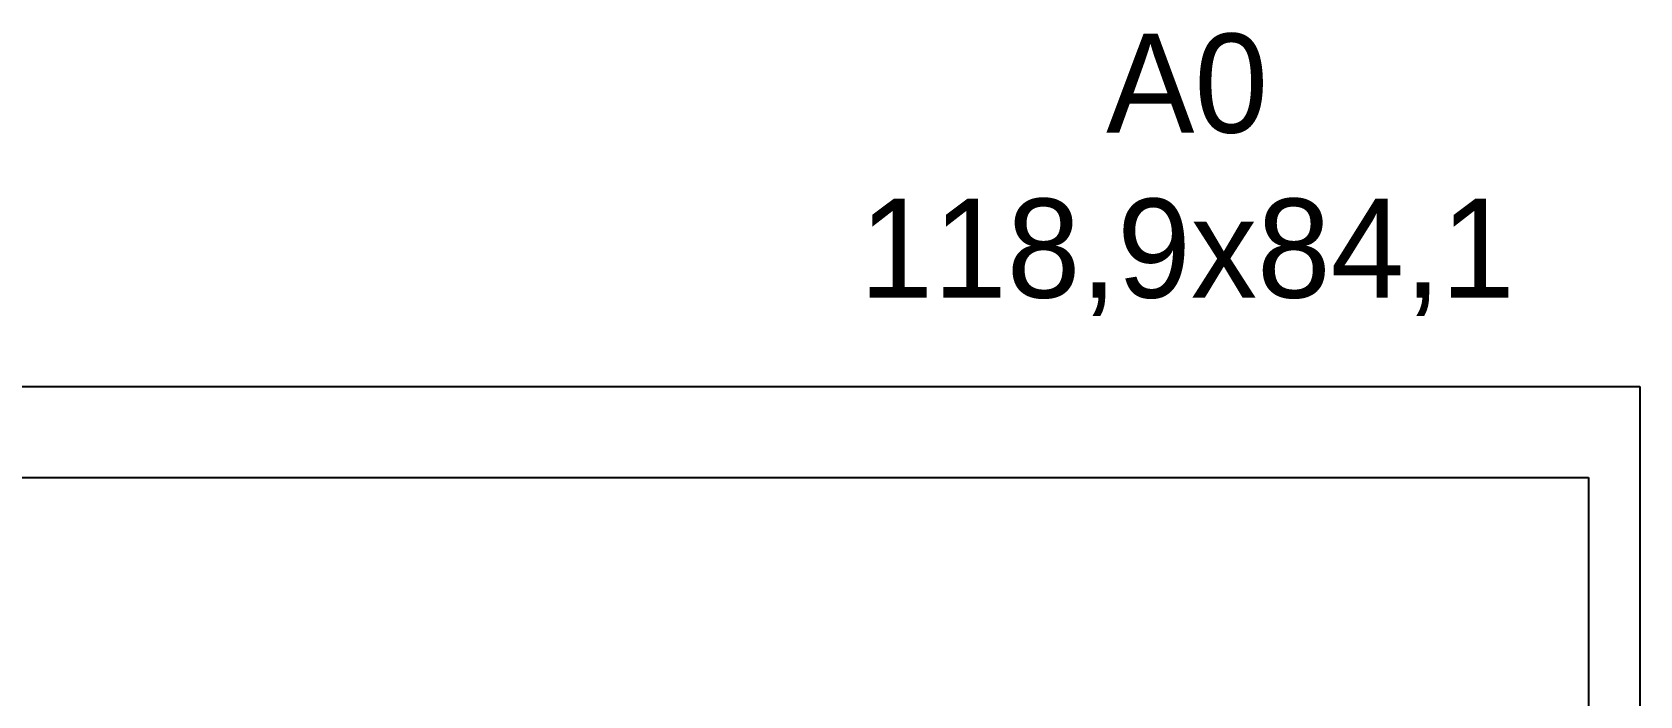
# Model space of a CAD drawing. Header units: millimetres. Extents: x -34 to 951, y -76 to 463.
# Drawn here: x 9.42 to 50.02, y 34.76 to 51.52 of the extents above; entities that cross this region are included whole.
import ezdxf

# ---------------------------------------------------------------- set-up
doc = ezdxf.new("R2010")
doc.units = ezdxf.units.MM
doc.header["$MEASUREMENT"] = 0

msp = doc.modelspace()

# ---------------------------------------------------------------- linework, layer by layer
at = {"color": 7}
for p, q in [((-34.0843, 42.5775), (50.0157, 42.5775)), ((50.0157, 42.5775), (50.0157, -76.3225)), ((-32.7843, 40.2775), (48.7157, 40.2775)), ((48.7157, 40.2775), (48.7157, -74.0225))]:
    msp.add_line(p, q, dxfattribs=at)

# ---------------------------------------------------------------- texts
at = {"color": 7, "insert": (29.3915, 51.4823), "char_height": 2.5, "attachment_point": 1}
msp.add_mtext_dynamic_manual_height_columns('\\pxqc;A0\\P118,9x84,1', width=18.384127, gutter_width=12.5, heights=[0], dxfattribs=at)

doc.saveas('drawing.dxf')
